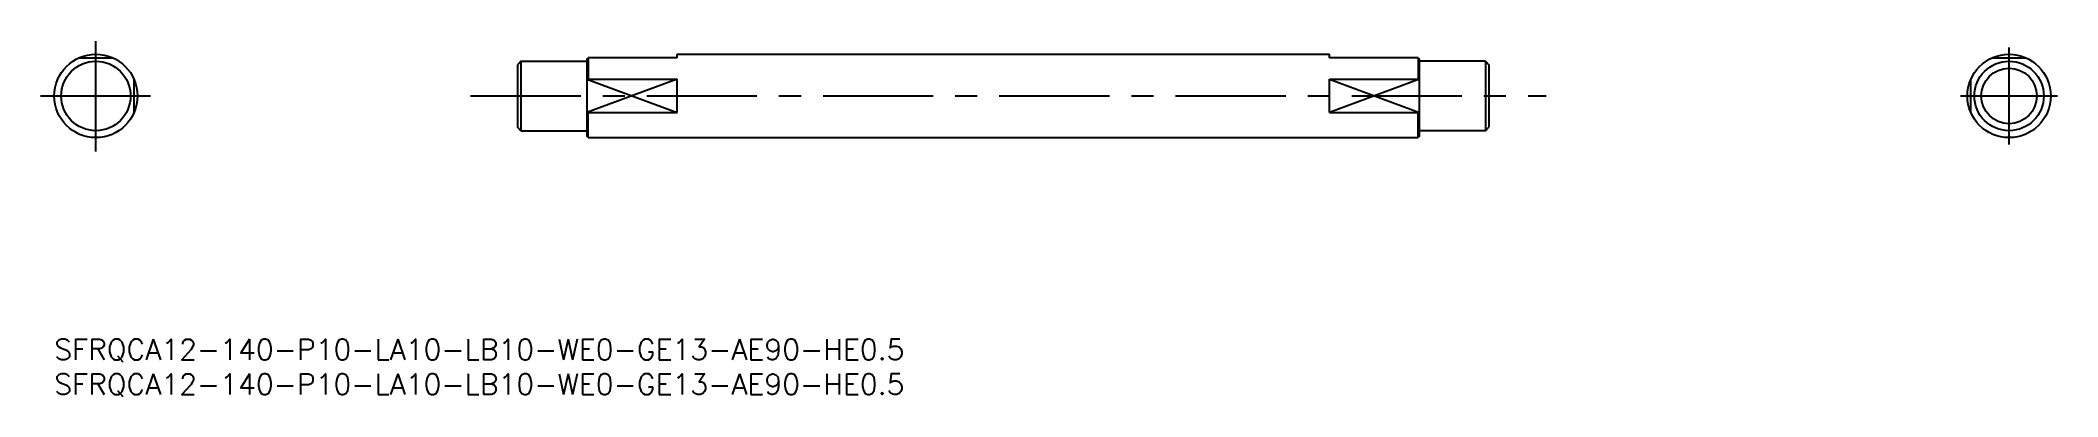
# Model space of a CAD drawing. Extents: x -2 to 289, y -8 to 43.
import ezdxf

# ---------------------------------------------------------------- set-up
doc = ezdxf.new("R2010")
doc.units = 0
doc.header["$LTSCALE"] = 0.5
doc.linetypes.add('CENTER', pattern=[50.8, 31.75, -6.35, 6.35, -6.35])
doc.layers.get('0').update_dxf_attribs({"linetype": 'CONTINUOUS'})
doc.layers.add('CENTER', color=1, linetype='CENTER')
doc.styles.get("Standard").update_dxf_attribs({"font": 'txt.shx', "height": 3, "bigfont": 'bigfont.shx'})

# ---------------------------------------------------------------- blocks, each defined once
blk = doc.blocks.new('*U22')
at = {"color": 7, "linetype": 'CONTINUOUS'}
blk.add_text('SFRQCA12-140-P10-LA10-LB10-WE0-GE13-AE90-HE0.5', height=3, dxfattribs=at).set_placement((0, -3))
blk = doc.blocks.new('*U23')
at = {"color": 7, "linetype": 'CONTINUOUS'}
blk.add_text('SFRQCA12-140-P10-LA10-LB10-WE0-GE13-AE90-HE0.5', height=3, dxfattribs=at).set_placement((0, -8))

msp = doc.modelspace()

# ---------------------------------------------------------------- linework, layer by layer
at = {"color": 7, "linetype": 'CONTINUOUS'}
for p, q in [((89.77, 41), (183.77, 41)), ((89.77, 40.5), (89.77, 41)), ((183.77, 40.5), (183.77, 41)), ((3.6, 40.5), (8.4, 40.5)), ((67.27, 40), (66.77, 39.5)), ((66.77, 39.5), (66.77, 30.5)), ((67.27, 40), (76.77, 40)), ((67.27, 40), (67.27, 30)), ((76.77, 40.3), (76.97, 40.5)), ((76.77, 40.3), (76.77, 29.2)), ((89.77, 40.5), (76.97, 40.5)), ((76.97, 40.5), (76.97, 37.4)), ((196.57, 40.5), (183.77, 40.5)), ((196.57, 40.5), (196.77, 40.3)), ((196.57, 40.5), (196.57, 37.4)), ((196.77, 29.2), (196.77, 40.3)), ((206.27, 40), (196.77, 40)), ((206.27, 40), (206.77, 39.5)), ((206.27, 40), (206.27, 30)), ((206.77, 39.5), (206.77, 30.5)), ((279.33, 40.5), (284.13, 40.5)), ((11.5, 32.6), (11.5, 37.4)), ((76.77, 37.4), (89.77, 37.4)), ((89.77, 32.6), (89.77, 37.4)), ((183.77, 37.4), (196.77, 37.4)), ((183.77, 32.6), (183.77, 37.4)), ((276.23, 32.6), (276.23, 37.4)), ((76.77, 32.6), (89.77, 32.6)), ((76.97, 29), (76.97, 32.6)), ((183.77, 32.6), (196.77, 32.6)), ((196.57, 29), (196.57, 32.6)), ((67.27, 30), (66.77, 30.5)), ((67.27, 30), (76.77, 30)), ((76.97, 29), (76.77, 29.2)), ((196.77, 29.2), (196.57, 29)), ((206.27, 30), (196.77, 30)), ((206.27, 30), (206.77, 30.5)), ((76.97, 29), (196.57, 29))]:
    msp.add_line(p, q, dxfattribs=at)
at = {"color": 3, "linetype": 'CONTINUOUS'}
for p, q in [((76.77, 37.4), (89.77, 32.6)), ((89.77, 37.4), (76.77, 32.6)), ((183.77, 37.4), (196.77, 32.6)), ((196.77, 37.4), (183.77, 32.6))]:
    msp.add_line(p, q, dxfattribs=at)
at = {"color": 7, "linetype": 'CONTINUOUS'}
for centre, radius in [((6, 35), 6), ((281.73, 35), 6), ((6, 35), 5), ((281.73, 35), 5), ((281.73, 35), 4)]:
    msp.add_circle(centre, radius, dxfattribs=at)
at = {"layer": 'CENTER', "color": 1, "linetype": 'CENTER'}
for p, q in [((6, 27), (6, 43)), ((281.73, 28), (281.73, 42)), ((-2, 35), (14, 35)), ((60, 35), (215, 35)), ((274.73, 35), (288.73, 35))]:
    msp.add_line(p, q, dxfattribs=at)

# ---------------------------------------------------------------- block references
at = {"color": 7, "linetype": 'CONTINUOUS'}
for name in ['*U22', '*U23']:
    msp.add_blockref(name, (0, 0), dxfattribs=at)

doc.saveas('drawing.dxf')
